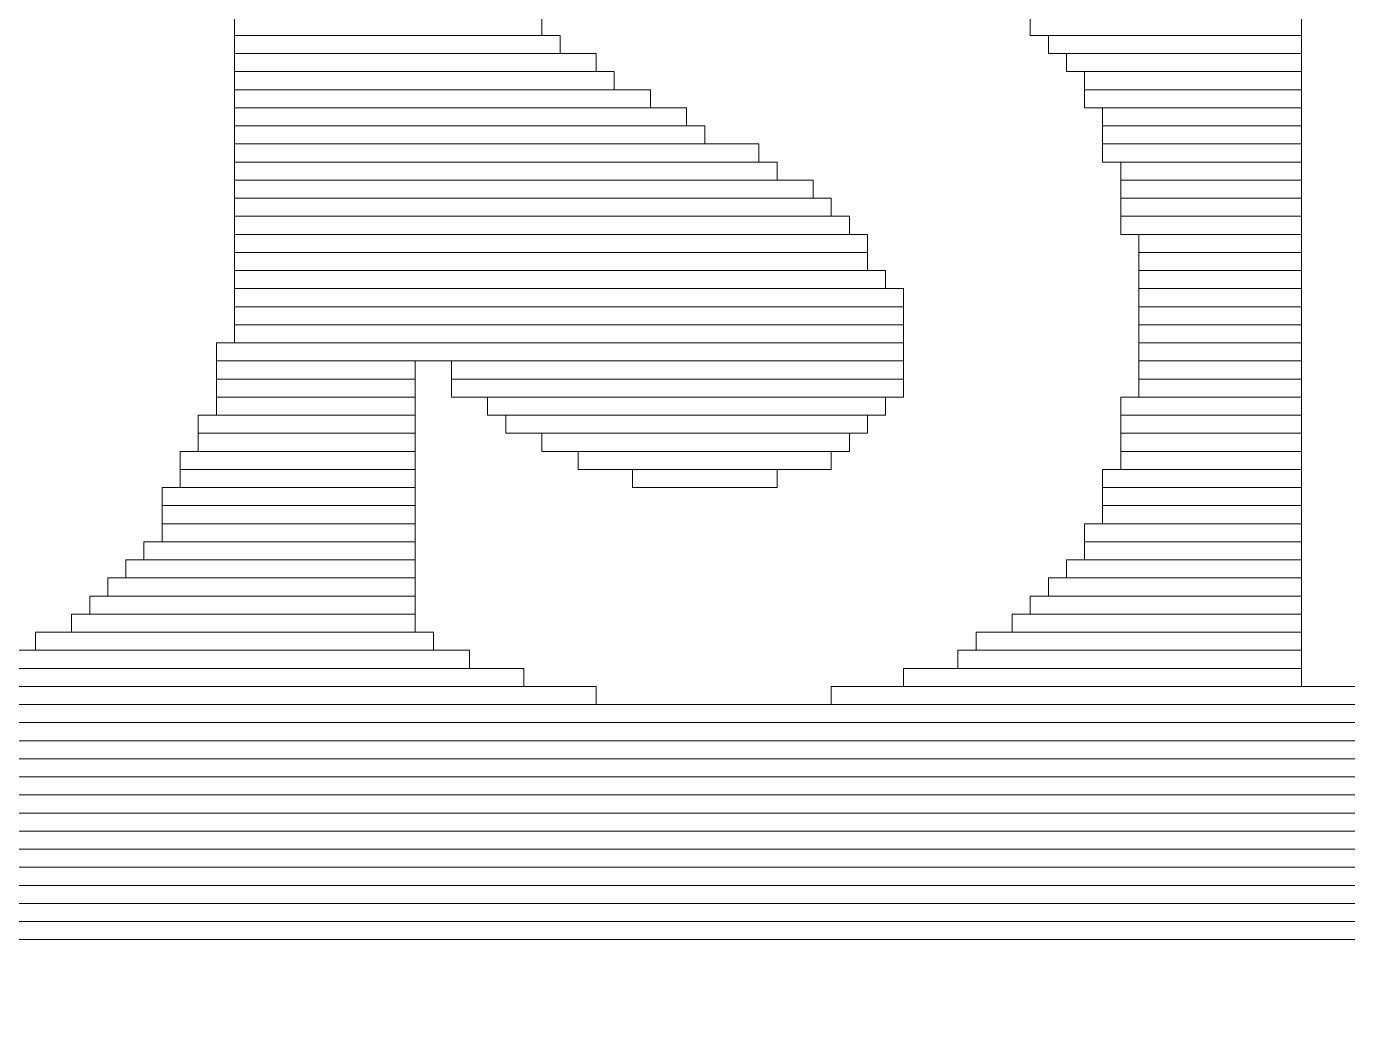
# Model space of a CAD drawing. Header units: millimetres. Extents: x -86 to 67, y -55 to 52.
# Drawn here: x 24.885 to 26.741, y 17.022 to 18.408 of the extents above; entities that cross this region are included whole.
import ezdxf

# ---------------------------------------------------------------- set-up
doc = ezdxf.new("R2010")
doc.units = ezdxf.units.MM
doc.header["$MEASUREMENT"] = 0
doc.layers.add('BG_OUTLINE', color=7, linetype='Continuous')
doc.layers.add('MA_PEN3', color=7, linetype='Continuous')

msp = doc.modelspace()

# ---------------------------------------------------------------- linework, layer by layer
at = {"layer": 'BG_OUTLINE', "color": 3, "lineweight": 9}
msp.add_open_spline([(-60.0926, 34.7331), (-60.0926, 34.7331), (63.7724, 34.7331), (63.7724, 34.7331), (63.7724, 34.7331), (64.585, 34.7336), (65.3646, 34.4113), (65.9396, 33.837), (65.9396, 33.837), (66.5146, 33.2627), (66.8379, 32.4797), (66.8384, 31.667), (66.8384, 31.667), (66.8384, 31.667), (66.8412, -52.28), (66.8412, -52.28), (66.8412, -52.28), (66.8412, -52.28), (66.8384, -52.1933), (66.8384, -52.1933), (66.8384, -52.1933), (66.8389, -53.006), (66.5166, -53.7856), (65.9424, -54.3606), (65.9424, -54.3606), (65.3681, -54.9356), (64.585, -55.2589), (63.7724, -55.2594), (63.7724, -55.2594), (63.7724, -55.2594), (-60.1869, -55.2594), (-60.1869, -55.2594), (-60.1869, -55.2594), (-60.1869, -55.2594), (-60.0853, -55.2518), (-60.0853, -55.2518), (-60.0853, -55.2518), (-60.8979, -55.2523), (-61.6775, -54.9299), (-62.2525, -54.3557), (-62.2525, -54.3557), (-62.8275, -53.7814), (-63.1508, -52.9984), (-63.1513, -52.1857), (-63.1513, -52.1857), (-63.1513, -52.1857), (-63.1587, 31.667), (-63.1587, 31.667), (-63.1587, 31.667), (-63.1592, 32.4797), (-62.8369, 33.2593), (-62.2626, 33.8343), (-62.2626, 33.8343), (-61.6883, 34.4093), (-60.9053, 34.7326), (-60.0926, 34.7331)], degree=3, knots=[0, 0, 0, 0, 0.071429, 0.071429, 0.071429, 0.071429, 0.142857, 0.142857, 0.142857, 0.142857, 0.214286, 0.214286, 0.214286, 0.214286, 0.285714, 0.285714, 0.285714, 0.285714, 0.357143, 0.357143, 0.357143, 0.357143, 0.428571, 0.428571, 0.428571, 0.428571, 0.5, 0.5, 0.5, 0.5, 0.571429, 0.571429, 0.571429, 0.571429, 0.642857, 0.642857, 0.642857, 0.642857, 0.714286, 0.714286, 0.714286, 0.714286, 0.785714, 0.785714, 0.785714, 0.785714, 0.857143, 0.857143, 0.857143, 0.857143, 0.928571, 0.928571, 0.928571, 0.928571, 1, 1, 1, 1], dxfattribs=at)
at = {"layer": 'MA_PEN3', "color": 5, "lineweight": 9}
for points in [[(25.1774, 18.3955), (25.1774, 18.3955), (25.1774, 18.4209), (25.1774, 18.4209), (25.1774, 18.4209), (25.1774, 18.4209), (25.6092, 18.4209), (25.6092, 18.4209), (25.6092, 18.4209), (25.6092, 18.4209), (25.6092, 18.3955), (25.6092, 18.3955), (25.6092, 18.3955), (25.6092, 18.3955), (25.1774, 18.3955), (25.1774, 18.3955)], [(26.295, 18.3955), (26.295, 18.3955), (26.295, 18.4209), (26.295, 18.4209), (26.295, 18.4209), (26.295, 18.4209), (26.676, 18.4209), (26.676, 18.4209), (26.676, 18.4209), (26.676, 18.4209), (26.676, 18.3955), (26.676, 18.3955), (26.676, 18.3955), (26.676, 18.3955), (26.295, 18.3955), (26.295, 18.3955)], [(25.1774, 18.3701), (25.1774, 18.3701), (25.1774, 18.3955), (25.1774, 18.3955), (25.1774, 18.3955), (25.1774, 18.3955), (25.6346, 18.3955), (25.6346, 18.3955), (25.6346, 18.3955), (25.6346, 18.3955), (25.6346, 18.3701), (25.6346, 18.3701), (25.6346, 18.3701), (25.6346, 18.3701), (25.1774, 18.3701), (25.1774, 18.3701)], [(26.3204, 18.3701), (26.3204, 18.3701), (26.3204, 18.3955), (26.3204, 18.3955), (26.3204, 18.3955), (26.3204, 18.3955), (26.676, 18.3955), (26.676, 18.3955), (26.676, 18.3955), (26.676, 18.3955), (26.676, 18.3701), (26.676, 18.3701), (26.676, 18.3701), (26.676, 18.3701), (26.3204, 18.3701), (26.3204, 18.3701)], [(25.1774, 18.3447), (25.1774, 18.3447), (25.1774, 18.3701), (25.1774, 18.3701), (25.1774, 18.3701), (25.1774, 18.3701), (25.6854, 18.3701), (25.6854, 18.3701), (25.6854, 18.3701), (25.6854, 18.3701), (25.6854, 18.3447), (25.6854, 18.3447), (25.6854, 18.3447), (25.6854, 18.3447), (25.1774, 18.3447), (25.1774, 18.3447)], [(26.3458, 18.3447), (26.3458, 18.3447), (26.3458, 18.3701), (26.3458, 18.3701), (26.3458, 18.3701), (26.3458, 18.3701), (26.676, 18.3701), (26.676, 18.3701), (26.676, 18.3701), (26.676, 18.3701), (26.676, 18.3447), (26.676, 18.3447), (26.676, 18.3447), (26.676, 18.3447), (26.3458, 18.3447), (26.3458, 18.3447)], [(25.1774, 18.3193), (25.1774, 18.3193), (25.1774, 18.3447), (25.1774, 18.3447), (25.1774, 18.3447), (25.1774, 18.3447), (25.7108, 18.3447), (25.7108, 18.3447), (25.7108, 18.3447), (25.7108, 18.3447), (25.7108, 18.3193), (25.7108, 18.3193), (25.7108, 18.3193), (25.7108, 18.3193), (25.1774, 18.3193), (25.1774, 18.3193)], [(26.3712, 18.3193), (26.3712, 18.3193), (26.3712, 18.3447), (26.3712, 18.3447), (26.3712, 18.3447), (26.3712, 18.3447), (26.676, 18.3447), (26.676, 18.3447), (26.676, 18.3447), (26.676, 18.3447), (26.676, 18.3193), (26.676, 18.3193), (26.676, 18.3193), (26.676, 18.3193), (26.3712, 18.3193), (26.3712, 18.3193)], [(25.1774, 18.2939), (25.1774, 18.2939), (25.1774, 18.3193), (25.1774, 18.3193), (25.1774, 18.3193), (25.1774, 18.3193), (25.7616, 18.3193), (25.7616, 18.3193), (25.7616, 18.3193), (25.7616, 18.3193), (25.7616, 18.2939), (25.7616, 18.2939), (25.7616, 18.2939), (25.7616, 18.2939), (25.1774, 18.2939), (25.1774, 18.2939)], [(26.3712, 18.2939), (26.3712, 18.2939), (26.3712, 18.3193), (26.3712, 18.3193), (26.3712, 18.3193), (26.3712, 18.3193), (26.676, 18.3193), (26.676, 18.3193), (26.676, 18.3193), (26.676, 18.3193), (26.676, 18.2939), (26.676, 18.2939), (26.676, 18.2939), (26.676, 18.2939), (26.3712, 18.2939), (26.3712, 18.2939)], [(25.1774, 18.2685), (25.1774, 18.2685), (25.1774, 18.2939), (25.1774, 18.2939), (25.1774, 18.2939), (25.1774, 18.2939), (25.8124, 18.2939), (25.8124, 18.2939), (25.8124, 18.2939), (25.8124, 18.2939), (25.8124, 18.2685), (25.8124, 18.2685), (25.8124, 18.2685), (25.8124, 18.2685), (25.1774, 18.2685), (25.1774, 18.2685)], [(26.3966, 18.2685), (26.3966, 18.2685), (26.3966, 18.2939), (26.3966, 18.2939), (26.3966, 18.2939), (26.3966, 18.2939), (26.676, 18.2939), (26.676, 18.2939), (26.676, 18.2939), (26.676, 18.2939), (26.676, 18.2685), (26.676, 18.2685), (26.676, 18.2685), (26.676, 18.2685), (26.3966, 18.2685), (26.3966, 18.2685)], [(25.1774, 18.2431), (25.1774, 18.2431), (25.1774, 18.2685), (25.1774, 18.2685), (25.1774, 18.2685), (25.1774, 18.2685), (25.8378, 18.2685), (25.8378, 18.2685), (25.8378, 18.2685), (25.8378, 18.2685), (25.8378, 18.2431), (25.8378, 18.2431), (25.8378, 18.2431), (25.8378, 18.2431), (25.1774, 18.2431), (25.1774, 18.2431)], [(26.3966, 18.2431), (26.3966, 18.2431), (26.3966, 18.2685), (26.3966, 18.2685), (26.3966, 18.2685), (26.3966, 18.2685), (26.676, 18.2685), (26.676, 18.2685), (26.676, 18.2685), (26.676, 18.2685), (26.676, 18.2431), (26.676, 18.2431), (26.676, 18.2431), (26.676, 18.2431), (26.3966, 18.2431), (26.3966, 18.2431)], [(25.1774, 18.2177), (25.1774, 18.2177), (25.1774, 18.2431), (25.1774, 18.2431), (25.1774, 18.2431), (25.1774, 18.2431), (25.914, 18.2431), (25.914, 18.2431), (25.914, 18.2431), (25.914, 18.2431), (25.914, 18.2177), (25.914, 18.2177), (25.914, 18.2177), (25.914, 18.2177), (25.1774, 18.2177), (25.1774, 18.2177)], [(26.3966, 18.2177), (26.3966, 18.2177), (26.3966, 18.2431), (26.3966, 18.2431), (26.3966, 18.2431), (26.3966, 18.2431), (26.676, 18.2431), (26.676, 18.2431), (26.676, 18.2431), (26.676, 18.2431), (26.676, 18.2177), (26.676, 18.2177), (26.676, 18.2177), (26.676, 18.2177), (26.3966, 18.2177), (26.3966, 18.2177)], [(25.1774, 18.1923), (25.1774, 18.1923), (25.1774, 18.2177), (25.1774, 18.2177), (25.1774, 18.2177), (25.1774, 18.2177), (25.9394, 18.2177), (25.9394, 18.2177), (25.9394, 18.2177), (25.9394, 18.2177), (25.9394, 18.1923), (25.9394, 18.1923), (25.9394, 18.1923), (25.9394, 18.1923), (25.1774, 18.1923), (25.1774, 18.1923)], [(26.422, 18.1923), (26.422, 18.1923), (26.422, 18.2177), (26.422, 18.2177), (26.422, 18.2177), (26.422, 18.2177), (26.676, 18.2177), (26.676, 18.2177), (26.676, 18.2177), (26.676, 18.2177), (26.676, 18.1923), (26.676, 18.1923), (26.676, 18.1923), (26.676, 18.1923), (26.422, 18.1923), (26.422, 18.1923)], [(25.1774, 18.1669), (25.1774, 18.1669), (25.1774, 18.1923), (25.1774, 18.1923), (25.1774, 18.1923), (25.1774, 18.1923), (25.9902, 18.1923), (25.9902, 18.1923), (25.9902, 18.1923), (25.9902, 18.1923), (25.9902, 18.1669), (25.9902, 18.1669), (25.9902, 18.1669), (25.9902, 18.1669), (25.1774, 18.1669), (25.1774, 18.1669)], [(26.422, 18.1669), (26.422, 18.1669), (26.422, 18.1923), (26.422, 18.1923), (26.422, 18.1923), (26.422, 18.1923), (26.676, 18.1923), (26.676, 18.1923), (26.676, 18.1923), (26.676, 18.1923), (26.676, 18.1669), (26.676, 18.1669), (26.676, 18.1669), (26.676, 18.1669), (26.422, 18.1669), (26.422, 18.1669)], [(25.1774, 18.1415), (25.1774, 18.1415), (25.1774, 18.1669), (25.1774, 18.1669), (25.1774, 18.1669), (25.1774, 18.1669), (26.0156, 18.1669), (26.0156, 18.1669), (26.0156, 18.1669), (26.0156, 18.1669), (26.0156, 18.1415), (26.0156, 18.1415), (26.0156, 18.1415), (26.0156, 18.1415), (25.1774, 18.1415), (25.1774, 18.1415)], [(26.422, 18.1415), (26.422, 18.1415), (26.422, 18.1669), (26.422, 18.1669), (26.422, 18.1669), (26.422, 18.1669), (26.676, 18.1669), (26.676, 18.1669), (26.676, 18.1669), (26.676, 18.1669), (26.676, 18.1415), (26.676, 18.1415), (26.676, 18.1415), (26.676, 18.1415), (26.422, 18.1415), (26.422, 18.1415)], [(25.1774, 18.1161), (25.1774, 18.1161), (25.1774, 18.1415), (25.1774, 18.1415), (25.1774, 18.1415), (25.1774, 18.1415), (26.041, 18.1415), (26.041, 18.1415), (26.041, 18.1415), (26.041, 18.1415), (26.041, 18.1161), (26.041, 18.1161), (26.041, 18.1161), (26.041, 18.1161), (25.1774, 18.1161), (25.1774, 18.1161)], [(26.422, 18.1161), (26.422, 18.1161), (26.422, 18.1415), (26.422, 18.1415), (26.422, 18.1415), (26.422, 18.1415), (26.676, 18.1415), (26.676, 18.1415), (26.676, 18.1415), (26.676, 18.1415), (26.676, 18.1161), (26.676, 18.1161), (26.676, 18.1161), (26.676, 18.1161), (26.422, 18.1161), (26.422, 18.1161)], [(25.1774, 18.0907), (25.1774, 18.0907), (25.1774, 18.1161), (25.1774, 18.1161), (25.1774, 18.1161), (25.1774, 18.1161), (26.0664, 18.1161), (26.0664, 18.1161), (26.0664, 18.1161), (26.0664, 18.1161), (26.0664, 18.0907), (26.0664, 18.0907), (26.0664, 18.0907), (26.0664, 18.0907), (25.1774, 18.0907), (25.1774, 18.0907)], [(26.4474, 18.0907), (26.4474, 18.0907), (26.4474, 18.1161), (26.4474, 18.1161), (26.4474, 18.1161), (26.4474, 18.1161), (26.676, 18.1161), (26.676, 18.1161), (26.676, 18.1161), (26.676, 18.1161), (26.676, 18.0907), (26.676, 18.0907), (26.676, 18.0907), (26.676, 18.0907), (26.4474, 18.0907), (26.4474, 18.0907)], [(25.1774, 18.0653), (25.1774, 18.0653), (25.1774, 18.0907), (25.1774, 18.0907), (25.1774, 18.0907), (25.1774, 18.0907), (26.0664, 18.0907), (26.0664, 18.0907), (26.0664, 18.0907), (26.0664, 18.0907), (26.0664, 18.0653), (26.0664, 18.0653), (26.0664, 18.0653), (26.0664, 18.0653), (25.1774, 18.0653), (25.1774, 18.0653)], [(26.4474, 18.0653), (26.4474, 18.0653), (26.4474, 18.0907), (26.4474, 18.0907), (26.4474, 18.0907), (26.4474, 18.0907), (26.676, 18.0907), (26.676, 18.0907), (26.676, 18.0907), (26.676, 18.0907), (26.676, 18.0653), (26.676, 18.0653), (26.676, 18.0653), (26.676, 18.0653), (26.4474, 18.0653), (26.4474, 18.0653)], [(25.1774, 18.0399), (25.1774, 18.0399), (25.1774, 18.0653), (25.1774, 18.0653), (25.1774, 18.0653), (25.1774, 18.0653), (26.0918, 18.0653), (26.0918, 18.0653), (26.0918, 18.0653), (26.0918, 18.0653), (26.0918, 18.0399), (26.0918, 18.0399), (26.0918, 18.0399), (26.0918, 18.0399), (25.1774, 18.0399), (25.1774, 18.0399)], [(26.4474, 18.0399), (26.4474, 18.0399), (26.4474, 18.0653), (26.4474, 18.0653), (26.4474, 18.0653), (26.4474, 18.0653), (26.676, 18.0653), (26.676, 18.0653), (26.676, 18.0653), (26.676, 18.0653), (26.676, 18.0399), (26.676, 18.0399), (26.676, 18.0399), (26.676, 18.0399), (26.4474, 18.0399), (26.4474, 18.0399)], [(25.1774, 18.0145), (25.1774, 18.0145), (25.1774, 18.0399), (25.1774, 18.0399), (25.1774, 18.0399), (25.1774, 18.0399), (26.1172, 18.0399), (26.1172, 18.0399), (26.1172, 18.0399), (26.1172, 18.0399), (26.1172, 18.0145), (26.1172, 18.0145), (26.1172, 18.0145), (26.1172, 18.0145), (25.1774, 18.0145), (25.1774, 18.0145)], [(26.4474, 18.0145), (26.4474, 18.0145), (26.4474, 18.0399), (26.4474, 18.0399), (26.4474, 18.0399), (26.4474, 18.0399), (26.676, 18.0399), (26.676, 18.0399), (26.676, 18.0399), (26.676, 18.0399), (26.676, 18.0145), (26.676, 18.0145), (26.676, 18.0145), (26.676, 18.0145), (26.4474, 18.0145), (26.4474, 18.0145)], [(25.1774, 17.9891), (25.1774, 17.9891), (25.1774, 18.0145), (25.1774, 18.0145), (25.1774, 18.0145), (25.1774, 18.0145), (26.1172, 18.0145), (26.1172, 18.0145), (26.1172, 18.0145), (26.1172, 18.0145), (26.1172, 17.9891), (26.1172, 17.9891), (26.1172, 17.9891), (26.1172, 17.9891), (25.1774, 17.9891), (25.1774, 17.9891)], [(26.4474, 17.9891), (26.4474, 17.9891), (26.4474, 18.0145), (26.4474, 18.0145), (26.4474, 18.0145), (26.4474, 18.0145), (26.676, 18.0145), (26.676, 18.0145), (26.676, 18.0145), (26.676, 18.0145), (26.676, 17.9891), (26.676, 17.9891), (26.676, 17.9891), (26.676, 17.9891), (26.4474, 17.9891), (26.4474, 17.9891)], [(25.1774, 17.9637), (25.1774, 17.9637), (25.1774, 17.9891), (25.1774, 17.9891), (25.1774, 17.9891), (25.1774, 17.9891), (26.1172, 17.9891), (26.1172, 17.9891), (26.1172, 17.9891), (26.1172, 17.9891), (26.1172, 17.9637), (26.1172, 17.9637), (26.1172, 17.9637), (26.1172, 17.9637), (25.1774, 17.9637), (25.1774, 17.9637)], [(26.4474, 17.9637), (26.4474, 17.9637), (26.4474, 17.9891), (26.4474, 17.9891), (26.4474, 17.9891), (26.4474, 17.9891), (26.676, 17.9891), (26.676, 17.9891), (26.676, 17.9891), (26.676, 17.9891), (26.676, 17.9637), (26.676, 17.9637), (26.676, 17.9637), (26.676, 17.9637), (26.4474, 17.9637), (26.4474, 17.9637)], [(25.152, 17.9383), (25.152, 17.9383), (25.152, 17.9637), (25.152, 17.9637), (25.152, 17.9637), (25.152, 17.9637), (26.1172, 17.9637), (26.1172, 17.9637), (26.1172, 17.9637), (26.1172, 17.9637), (26.1172, 17.9383), (26.1172, 17.9383), (26.1172, 17.9383), (26.1172, 17.9383), (25.152, 17.9383), (25.152, 17.9383)], [(26.4474, 17.9383), (26.4474, 17.9383), (26.4474, 17.9637), (26.4474, 17.9637), (26.4474, 17.9637), (26.4474, 17.9637), (26.676, 17.9637), (26.676, 17.9637), (26.676, 17.9637), (26.676, 17.9637), (26.676, 17.9383), (26.676, 17.9383), (26.676, 17.9383), (26.676, 17.9383), (26.4474, 17.9383), (26.4474, 17.9383)], [(25.152, 17.9129), (25.152, 17.9129), (25.152, 17.9383), (25.152, 17.9383), (25.152, 17.9383), (25.152, 17.9383), (25.4314, 17.9383), (25.4314, 17.9383), (25.4314, 17.9383), (25.4314, 17.9383), (25.4314, 17.9129), (25.4314, 17.9129), (25.4314, 17.9129), (25.4314, 17.9129), (25.152, 17.9129), (25.152, 17.9129)], [(25.4822, 17.9129), (25.4822, 17.9129), (25.4822, 17.9383), (25.4822, 17.9383), (25.4822, 17.9383), (25.4822, 17.9383), (26.1172, 17.9383), (26.1172, 17.9383), (26.1172, 17.9383), (26.1172, 17.9383), (26.1172, 17.9129), (26.1172, 17.9129), (26.1172, 17.9129), (26.1172, 17.9129), (25.4822, 17.9129), (25.4822, 17.9129)], [(26.4474, 17.9129), (26.4474, 17.9129), (26.4474, 17.9383), (26.4474, 17.9383), (26.4474, 17.9383), (26.4474, 17.9383), (26.676, 17.9383), (26.676, 17.9383), (26.676, 17.9383), (26.676, 17.9383), (26.676, 17.9129), (26.676, 17.9129), (26.676, 17.9129), (26.676, 17.9129), (26.4474, 17.9129), (26.4474, 17.9129)], [(25.152, 17.8875), (25.152, 17.8875), (25.152, 17.9129), (25.152, 17.9129), (25.152, 17.9129), (25.152, 17.9129), (25.4314, 17.9129), (25.4314, 17.9129), (25.4314, 17.9129), (25.4314, 17.9129), (25.4314, 17.8875), (25.4314, 17.8875), (25.4314, 17.8875), (25.4314, 17.8875), (25.152, 17.8875), (25.152, 17.8875)], [(25.4822, 17.8875), (25.4822, 17.8875), (25.4822, 17.9129), (25.4822, 17.9129), (25.4822, 17.9129), (25.4822, 17.9129), (26.1172, 17.9129), (26.1172, 17.9129), (26.1172, 17.9129), (26.1172, 17.9129), (26.1172, 17.8875), (26.1172, 17.8875), (26.1172, 17.8875), (26.1172, 17.8875), (25.4822, 17.8875), (25.4822, 17.8875)], [(26.4474, 17.8875), (26.4474, 17.8875), (26.4474, 17.9129), (26.4474, 17.9129), (26.4474, 17.9129), (26.4474, 17.9129), (26.676, 17.9129), (26.676, 17.9129), (26.676, 17.9129), (26.676, 17.9129), (26.676, 17.8875), (26.676, 17.8875), (26.676, 17.8875), (26.676, 17.8875), (26.4474, 17.8875), (26.4474, 17.8875)], [(25.152, 17.8621), (25.152, 17.8621), (25.152, 17.8875), (25.152, 17.8875), (25.152, 17.8875), (25.152, 17.8875), (25.4314, 17.8875), (25.4314, 17.8875), (25.4314, 17.8875), (25.4314, 17.8875), (25.4314, 17.8621), (25.4314, 17.8621), (25.4314, 17.8621), (25.4314, 17.8621), (25.152, 17.8621), (25.152, 17.8621)], [(25.533, 17.8621), (25.533, 17.8621), (25.533, 17.8875), (25.533, 17.8875), (25.533, 17.8875), (25.533, 17.8875), (26.0918, 17.8875), (26.0918, 17.8875), (26.0918, 17.8875), (26.0918, 17.8875), (26.0918, 17.8621), (26.0918, 17.8621), (26.0918, 17.8621), (26.0918, 17.8621), (25.533, 17.8621), (25.533, 17.8621)], [(26.422, 17.8621), (26.422, 17.8621), (26.422, 17.8875), (26.422, 17.8875), (26.422, 17.8875), (26.422, 17.8875), (26.676, 17.8875), (26.676, 17.8875), (26.676, 17.8875), (26.676, 17.8875), (26.676, 17.8621), (26.676, 17.8621), (26.676, 17.8621), (26.676, 17.8621), (26.422, 17.8621), (26.422, 17.8621)], [(25.1266, 17.8367), (25.1266, 17.8367), (25.1266, 17.8621), (25.1266, 17.8621), (25.1266, 17.8621), (25.1266, 17.8621), (25.4314, 17.8621), (25.4314, 17.8621), (25.4314, 17.8621), (25.4314, 17.8621), (25.4314, 17.8367), (25.4314, 17.8367), (25.4314, 17.8367), (25.4314, 17.8367), (25.1266, 17.8367), (25.1266, 17.8367)], [(25.5584, 17.8367), (25.5584, 17.8367), (25.5584, 17.8621), (25.5584, 17.8621), (25.5584, 17.8621), (25.5584, 17.8621), (26.0664, 17.8621), (26.0664, 17.8621), (26.0664, 17.8621), (26.0664, 17.8621), (26.0664, 17.8367), (26.0664, 17.8367), (26.0664, 17.8367), (26.0664, 17.8367), (25.5584, 17.8367), (25.5584, 17.8367)], [(26.422, 17.8367), (26.422, 17.8367), (26.422, 17.8621), (26.422, 17.8621), (26.422, 17.8621), (26.422, 17.8621), (26.676, 17.8621), (26.676, 17.8621), (26.676, 17.8621), (26.676, 17.8621), (26.676, 17.8367), (26.676, 17.8367), (26.676, 17.8367), (26.676, 17.8367), (26.422, 17.8367), (26.422, 17.8367)], [(25.1266, 17.8113), (25.1266, 17.8113), (25.1266, 17.8367), (25.1266, 17.8367), (25.1266, 17.8367), (25.1266, 17.8367), (25.4314, 17.8367), (25.4314, 17.8367), (25.4314, 17.8367), (25.4314, 17.8367), (25.4314, 17.8113), (25.4314, 17.8113), (25.4314, 17.8113), (25.4314, 17.8113), (25.1266, 17.8113), (25.1266, 17.8113)], [(25.6092, 17.8113), (25.6092, 17.8113), (25.6092, 17.8367), (25.6092, 17.8367), (25.6092, 17.8367), (25.6092, 17.8367), (26.041, 17.8367), (26.041, 17.8367), (26.041, 17.8367), (26.041, 17.8367), (26.041, 17.8113), (26.041, 17.8113), (26.041, 17.8113), (26.041, 17.8113), (25.6092, 17.8113), (25.6092, 17.8113)], [(26.422, 17.8113), (26.422, 17.8113), (26.422, 17.8367), (26.422, 17.8367), (26.422, 17.8367), (26.422, 17.8367), (26.676, 17.8367), (26.676, 17.8367), (26.676, 17.8367), (26.676, 17.8367), (26.676, 17.8113), (26.676, 17.8113), (26.676, 17.8113), (26.676, 17.8113), (26.422, 17.8113), (26.422, 17.8113)], [(25.1012, 17.7859), (25.1012, 17.7859), (25.1012, 17.8113), (25.1012, 17.8113), (25.1012, 17.8113), (25.1012, 17.8113), (25.4314, 17.8113), (25.4314, 17.8113), (25.4314, 17.8113), (25.4314, 17.8113), (25.4314, 17.7859), (25.4314, 17.7859), (25.4314, 17.7859), (25.4314, 17.7859), (25.1012, 17.7859), (25.1012, 17.7859)], [(25.66, 17.7859), (25.66, 17.7859), (25.66, 17.8113), (25.66, 17.8113), (25.66, 17.8113), (25.66, 17.8113), (26.0156, 17.8113), (26.0156, 17.8113), (26.0156, 17.8113), (26.0156, 17.8113), (26.0156, 17.7859), (26.0156, 17.7859), (26.0156, 17.7859), (26.0156, 17.7859), (25.66, 17.7859), (25.66, 17.7859)], [(26.422, 17.7859), (26.422, 17.7859), (26.422, 17.8113), (26.422, 17.8113), (26.422, 17.8113), (26.422, 17.8113), (26.676, 17.8113), (26.676, 17.8113), (26.676, 17.8113), (26.676, 17.8113), (26.676, 17.7859), (26.676, 17.7859), (26.676, 17.7859), (26.676, 17.7859), (26.422, 17.7859), (26.422, 17.7859)], [(25.1012, 17.7605), (25.1012, 17.7605), (25.1012, 17.7859), (25.1012, 17.7859), (25.1012, 17.7859), (25.1012, 17.7859), (25.4314, 17.7859), (25.4314, 17.7859), (25.4314, 17.7859), (25.4314, 17.7859), (25.4314, 17.7605), (25.4314, 17.7605), (25.4314, 17.7605), (25.4314, 17.7605), (25.1012, 17.7605), (25.1012, 17.7605)], [(25.7362, 17.7605), (25.7362, 17.7605), (25.7362, 17.7859), (25.7362, 17.7859), (25.7362, 17.7859), (25.7362, 17.7859), (25.9394, 17.7859), (25.9394, 17.7859), (25.9394, 17.7859), (25.9394, 17.7859), (25.9394, 17.7605), (25.9394, 17.7605), (25.9394, 17.7605), (25.9394, 17.7605), (25.7362, 17.7605), (25.7362, 17.7605)], [(26.3966, 17.7605), (26.3966, 17.7605), (26.3966, 17.7859), (26.3966, 17.7859), (26.3966, 17.7859), (26.3966, 17.7859), (26.676, 17.7859), (26.676, 17.7859), (26.676, 17.7859), (26.676, 17.7859), (26.676, 17.7605), (26.676, 17.7605), (26.676, 17.7605), (26.676, 17.7605), (26.3966, 17.7605), (26.3966, 17.7605)], [(25.0758, 17.7351), (25.0758, 17.7351), (25.0758, 17.7605), (25.0758, 17.7605), (25.0758, 17.7605), (25.0758, 17.7605), (25.4314, 17.7605), (25.4314, 17.7605), (25.4314, 17.7605), (25.4314, 17.7605), (25.4314, 17.7351), (25.4314, 17.7351), (25.4314, 17.7351), (25.4314, 17.7351), (25.0758, 17.7351), (25.0758, 17.7351)], [(26.3966, 17.7351), (26.3966, 17.7351), (26.3966, 17.7605), (26.3966, 17.7605), (26.3966, 17.7605), (26.3966, 17.7605), (26.676, 17.7605), (26.676, 17.7605), (26.676, 17.7605), (26.676, 17.7605), (26.676, 17.7351), (26.676, 17.7351), (26.676, 17.7351), (26.676, 17.7351), (26.3966, 17.7351), (26.3966, 17.7351)], [(25.0758, 17.7097), (25.0758, 17.7097), (25.0758, 17.7351), (25.0758, 17.7351), (25.0758, 17.7351), (25.0758, 17.7351), (25.4314, 17.7351), (25.4314, 17.7351), (25.4314, 17.7351), (25.4314, 17.7351), (25.4314, 17.7097), (25.4314, 17.7097), (25.4314, 17.7097), (25.4314, 17.7097), (25.0758, 17.7097), (25.0758, 17.7097)], [(26.3966, 17.7097), (26.3966, 17.7097), (26.3966, 17.7351), (26.3966, 17.7351), (26.3966, 17.7351), (26.3966, 17.7351), (26.676, 17.7351), (26.676, 17.7351), (26.676, 17.7351), (26.676, 17.7351), (26.676, 17.7097), (26.676, 17.7097), (26.676, 17.7097), (26.676, 17.7097), (26.3966, 17.7097), (26.3966, 17.7097)], [(25.0758, 17.6843), (25.0758, 17.6843), (25.0758, 17.7097), (25.0758, 17.7097), (25.0758, 17.7097), (25.0758, 17.7097), (25.4314, 17.7097), (25.4314, 17.7097), (25.4314, 17.7097), (25.4314, 17.7097), (25.4314, 17.6843), (25.4314, 17.6843), (25.4314, 17.6843), (25.4314, 17.6843), (25.0758, 17.6843), (25.0758, 17.6843)], [(26.3712, 17.6843), (26.3712, 17.6843), (26.3712, 17.7097), (26.3712, 17.7097), (26.3712, 17.7097), (26.3712, 17.7097), (26.676, 17.7097), (26.676, 17.7097), (26.676, 17.7097), (26.676, 17.7097), (26.676, 17.6843), (26.676, 17.6843), (26.676, 17.6843), (26.676, 17.6843), (26.3712, 17.6843), (26.3712, 17.6843)], [(25.0504, 17.6589), (25.0504, 17.6589), (25.0504, 17.6843), (25.0504, 17.6843), (25.0504, 17.6843), (25.0504, 17.6843), (25.4314, 17.6843), (25.4314, 17.6843), (25.4314, 17.6843), (25.4314, 17.6843), (25.4314, 17.6589), (25.4314, 17.6589), (25.4314, 17.6589), (25.4314, 17.6589), (25.0504, 17.6589), (25.0504, 17.6589)], [(26.3712, 17.6589), (26.3712, 17.6589), (26.3712, 17.6843), (26.3712, 17.6843), (26.3712, 17.6843), (26.3712, 17.6843), (26.676, 17.6843), (26.676, 17.6843), (26.676, 17.6843), (26.676, 17.6843), (26.676, 17.6589), (26.676, 17.6589), (26.676, 17.6589), (26.676, 17.6589), (26.3712, 17.6589), (26.3712, 17.6589)], [(25.025, 17.6335), (25.025, 17.6335), (25.025, 17.6589), (25.025, 17.6589), (25.025, 17.6589), (25.025, 17.6589), (25.4314, 17.6589), (25.4314, 17.6589), (25.4314, 17.6589), (25.4314, 17.6589), (25.4314, 17.6335), (25.4314, 17.6335), (25.4314, 17.6335), (25.4314, 17.6335), (25.025, 17.6335), (25.025, 17.6335)], [(26.3458, 17.6335), (26.3458, 17.6335), (26.3458, 17.6589), (26.3458, 17.6589), (26.3458, 17.6589), (26.3458, 17.6589), (26.676, 17.6589), (26.676, 17.6589), (26.676, 17.6589), (26.676, 17.6589), (26.676, 17.6335), (26.676, 17.6335), (26.676, 17.6335), (26.676, 17.6335), (26.3458, 17.6335), (26.3458, 17.6335)], [(24.9996, 17.6081), (24.9996, 17.6081), (24.9996, 17.6335), (24.9996, 17.6335), (24.9996, 17.6335), (24.9996, 17.6335), (25.4314, 17.6335), (25.4314, 17.6335), (25.4314, 17.6335), (25.4314, 17.6335), (25.4314, 17.6081), (25.4314, 17.6081), (25.4314, 17.6081), (25.4314, 17.6081), (24.9996, 17.6081), (24.9996, 17.6081)], [(26.3204, 17.6081), (26.3204, 17.6081), (26.3204, 17.6335), (26.3204, 17.6335), (26.3204, 17.6335), (26.3204, 17.6335), (26.676, 17.6335), (26.676, 17.6335), (26.676, 17.6335), (26.676, 17.6335), (26.676, 17.6081), (26.676, 17.6081), (26.676, 17.6081), (26.676, 17.6081), (26.3204, 17.6081), (26.3204, 17.6081)], [(24.9742, 17.5827), (24.9742, 17.5827), (24.9742, 17.6081), (24.9742, 17.6081), (24.9742, 17.6081), (24.9742, 17.6081), (25.4314, 17.6081), (25.4314, 17.6081), (25.4314, 17.6081), (25.4314, 17.6081), (25.4314, 17.5827), (25.4314, 17.5827), (25.4314, 17.5827), (25.4314, 17.5827), (24.9742, 17.5827), (24.9742, 17.5827)], [(26.295, 17.5827), (26.295, 17.5827), (26.295, 17.6081), (26.295, 17.6081), (26.295, 17.6081), (26.295, 17.6081), (26.676, 17.6081), (26.676, 17.6081), (26.676, 17.6081), (26.676, 17.6081), (26.676, 17.5827), (26.676, 17.5827), (26.676, 17.5827), (26.676, 17.5827), (26.295, 17.5827), (26.295, 17.5827)], [(24.9488, 17.5573), (24.9488, 17.5573), (24.9488, 17.5827), (24.9488, 17.5827), (24.9488, 17.5827), (24.9488, 17.5827), (25.4314, 17.5827), (25.4314, 17.5827), (25.4314, 17.5827), (25.4314, 17.5827), (25.4314, 17.5573), (25.4314, 17.5573), (25.4314, 17.5573), (25.4314, 17.5573), (24.9488, 17.5573), (24.9488, 17.5573)], [(26.2696, 17.5573), (26.2696, 17.5573), (26.2696, 17.5827), (26.2696, 17.5827), (26.2696, 17.5827), (26.2696, 17.5827), (26.676, 17.5827), (26.676, 17.5827), (26.676, 17.5827), (26.676, 17.5827), (26.676, 17.5573), (26.676, 17.5573), (26.676, 17.5573), (26.676, 17.5573), (26.2696, 17.5573), (26.2696, 17.5573)], [(24.898, 17.5319), (24.898, 17.5319), (24.898, 17.5573), (24.898, 17.5573), (24.898, 17.5573), (24.898, 17.5573), (25.4568, 17.5573), (25.4568, 17.5573), (25.4568, 17.5573), (25.4568, 17.5573), (25.4568, 17.5319), (25.4568, 17.5319), (25.4568, 17.5319), (25.4568, 17.5319), (24.898, 17.5319), (24.898, 17.5319)], [(26.2188, 17.5319), (26.2188, 17.5319), (26.2188, 17.5573), (26.2188, 17.5573), (26.2188, 17.5573), (26.2188, 17.5573), (26.676, 17.5573), (26.676, 17.5573), (26.676, 17.5573), (26.676, 17.5573), (26.676, 17.5319), (26.676, 17.5319), (26.676, 17.5319), (26.676, 17.5319), (26.2188, 17.5319), (26.2188, 17.5319)], [(24.8726, 17.5065), (24.8726, 17.5065), (24.8726, 17.5319), (24.8726, 17.5319), (24.8726, 17.5319), (24.8726, 17.5319), (25.5076, 17.5319), (25.5076, 17.5319), (25.5076, 17.5319), (25.5076, 17.5319), (25.5076, 17.5065), (25.5076, 17.5065), (25.5076, 17.5065), (25.5076, 17.5065), (24.8726, 17.5065), (24.8726, 17.5065)], [(26.1934, 17.5065), (26.1934, 17.5065), (26.1934, 17.5319), (26.1934, 17.5319), (26.1934, 17.5319), (26.1934, 17.5319), (26.676, 17.5319), (26.676, 17.5319), (26.676, 17.5319), (26.676, 17.5319), (26.676, 17.5065), (26.676, 17.5065), (26.676, 17.5065), (26.676, 17.5065), (26.1934, 17.5065), (26.1934, 17.5065)], [(24.7964, 17.4811), (24.7964, 17.4811), (24.7964, 17.5065), (24.7964, 17.5065), (24.7964, 17.5065), (24.7964, 17.5065), (25.5838, 17.5065), (25.5838, 17.5065), (25.5838, 17.5065), (25.5838, 17.5065), (25.5838, 17.4811), (25.5838, 17.4811), (25.5838, 17.4811), (25.5838, 17.4811), (24.7964, 17.4811), (24.7964, 17.4811)], [(26.1172, 17.4811), (26.1172, 17.4811), (26.1172, 17.5065), (26.1172, 17.5065), (26.1172, 17.5065), (26.1172, 17.5065), (26.676, 17.5065), (26.676, 17.5065), (26.676, 17.5065), (26.676, 17.5065), (26.676, 17.4811), (26.676, 17.4811), (26.676, 17.4811), (26.676, 17.4811), (26.1172, 17.4811), (26.1172, 17.4811)], [(24.7202, 17.4557), (24.7202, 17.4557), (24.7202, 17.4811), (24.7202, 17.4811), (24.7202, 17.4811), (24.7202, 17.4811), (25.6854, 17.4811), (25.6854, 17.4811), (25.6854, 17.4811), (25.6854, 17.4811), (25.6854, 17.4557), (25.6854, 17.4557), (25.6854, 17.4557), (25.6854, 17.4557), (24.7202, 17.4557), (24.7202, 17.4557)], [(26.0156, 17.4557), (26.0156, 17.4557), (26.0156, 17.4811), (26.0156, 17.4811), (26.0156, 17.4811), (26.0156, 17.4811), (30.7146, 17.4811), (30.7146, 17.4811), (30.7146, 17.4811), (30.7146, 17.4811), (30.7146, 17.4557), (30.7146, 17.4557), (30.7146, 17.4557), (30.7146, 17.4557), (26.0156, 17.4557), (26.0156, 17.4557)], [(23.8566, 17.4303), (23.8566, 17.4303), (23.8566, 17.4557), (23.8566, 17.4557), (23.8566, 17.4557), (23.8566, 17.4557), (34.2452, 17.4557), (34.2452, 17.4557), (34.2452, 17.4557), (34.2452, 17.4557), (34.2452, 17.4303), (34.2452, 17.4303), (34.2452, 17.4303), (34.2452, 17.4303), (23.8566, 17.4303), (23.8566, 17.4303)], [(23.8566, 17.4049), (23.8566, 17.4049), (23.8566, 17.4303), (23.8566, 17.4303), (23.8566, 17.4303), (23.8566, 17.4303), (34.2452, 17.4303), (34.2452, 17.4303), (34.2452, 17.4303), (34.2452, 17.4303), (34.2452, 17.4049), (34.2452, 17.4049), (34.2452, 17.4049), (34.2452, 17.4049), (23.8566, 17.4049), (23.8566, 17.4049)], [(23.8566, 17.3795), (23.8566, 17.3795), (23.8566, 17.4049), (23.8566, 17.4049), (23.8566, 17.4049), (23.8566, 17.4049), (34.2452, 17.4049), (34.2452, 17.4049), (34.2452, 17.4049), (34.2452, 17.4049), (34.2452, 17.3795), (34.2452, 17.3795), (34.2452, 17.3795), (34.2452, 17.3795), (23.8566, 17.3795), (23.8566, 17.3795)], [(23.8566, 17.3541), (23.8566, 17.3541), (23.8566, 17.3795), (23.8566, 17.3795), (23.8566, 17.3795), (23.8566, 17.3795), (34.2452, 17.3795), (34.2452, 17.3795), (34.2452, 17.3795), (34.2452, 17.3795), (34.2452, 17.3541), (34.2452, 17.3541), (34.2452, 17.3541), (34.2452, 17.3541), (23.8566, 17.3541), (23.8566, 17.3541)], [(23.8566, 17.3287), (23.8566, 17.3287), (23.8566, 17.3541), (23.8566, 17.3541), (23.8566, 17.3541), (23.8566, 17.3541), (34.2452, 17.3541), (34.2452, 17.3541), (34.2452, 17.3541), (34.2452, 17.3541), (34.2452, 17.3287), (34.2452, 17.3287), (34.2452, 17.3287), (34.2452, 17.3287), (23.8566, 17.3287), (23.8566, 17.3287)], [(23.8566, 17.3033), (23.8566, 17.3033), (23.8566, 17.3287), (23.8566, 17.3287), (23.8566, 17.3287), (23.8566, 17.3287), (34.2452, 17.3287), (34.2452, 17.3287), (34.2452, 17.3287), (34.2452, 17.3287), (34.2452, 17.3033), (34.2452, 17.3033), (34.2452, 17.3033), (34.2452, 17.3033), (23.8566, 17.3033), (23.8566, 17.3033)], [(23.8566, 17.2779), (23.8566, 17.2779), (23.8566, 17.3033), (23.8566, 17.3033), (23.8566, 17.3033), (23.8566, 17.3033), (34.2452, 17.3033), (34.2452, 17.3033), (34.2452, 17.3033), (34.2452, 17.3033), (34.2452, 17.2779), (34.2452, 17.2779), (34.2452, 17.2779), (34.2452, 17.2779), (23.8566, 17.2779), (23.8566, 17.2779)], [(23.8566, 17.2525), (23.8566, 17.2525), (23.8566, 17.2779), (23.8566, 17.2779), (23.8566, 17.2779), (23.8566, 17.2779), (34.2452, 17.2779), (34.2452, 17.2779), (34.2452, 17.2779), (34.2452, 17.2779), (34.2452, 17.2525), (34.2452, 17.2525), (34.2452, 17.2525), (34.2452, 17.2525), (23.8566, 17.2525), (23.8566, 17.2525)], [(23.8566, 17.2271), (23.8566, 17.2271), (23.8566, 17.2525), (23.8566, 17.2525), (23.8566, 17.2525), (23.8566, 17.2525), (34.2452, 17.2525), (34.2452, 17.2525), (34.2452, 17.2525), (34.2452, 17.2525), (34.2452, 17.2271), (34.2452, 17.2271), (34.2452, 17.2271), (34.2452, 17.2271), (23.8566, 17.2271), (23.8566, 17.2271)], [(23.8566, 17.2017), (23.8566, 17.2017), (23.8566, 17.2271), (23.8566, 17.2271), (23.8566, 17.2271), (23.8566, 17.2271), (34.2452, 17.2271), (34.2452, 17.2271), (34.2452, 17.2271), (34.2452, 17.2271), (34.2452, 17.2017), (34.2452, 17.2017), (34.2452, 17.2017), (34.2452, 17.2017), (23.8566, 17.2017), (23.8566, 17.2017)], [(23.8566, 17.1763), (23.8566, 17.1763), (23.8566, 17.2017), (23.8566, 17.2017), (23.8566, 17.2017), (23.8566, 17.2017), (34.2452, 17.2017), (34.2452, 17.2017), (34.2452, 17.2017), (34.2452, 17.2017), (34.2452, 17.1763), (34.2452, 17.1763), (34.2452, 17.1763), (34.2452, 17.1763), (23.8566, 17.1763), (23.8566, 17.1763)], [(23.8566, 17.1509), (23.8566, 17.1509), (23.8566, 17.1763), (23.8566, 17.1763), (23.8566, 17.1763), (23.8566, 17.1763), (34.2452, 17.1763), (34.2452, 17.1763), (34.2452, 17.1763), (34.2452, 17.1763), (34.2452, 17.1509), (34.2452, 17.1509), (34.2452, 17.1509), (34.2452, 17.1509), (23.8566, 17.1509), (23.8566, 17.1509)], [(23.8566, 17.1255), (23.8566, 17.1255), (23.8566, 17.1509), (23.8566, 17.1509), (23.8566, 17.1509), (23.8566, 17.1509), (34.2452, 17.1509), (34.2452, 17.1509), (34.2452, 17.1509), (34.2452, 17.1509), (34.2452, 17.1255), (34.2452, 17.1255), (34.2452, 17.1255), (34.2452, 17.1255), (23.8566, 17.1255), (23.8566, 17.1255)]]:
    msp.add_open_spline(points, degree=3, knots=[0, 0, 0, 0, 0.25, 0.25, 0.25, 0.25, 0.5, 0.5, 0.5, 0.5, 0.75, 0.75, 0.75, 0.75, 1, 1, 1, 1], dxfattribs=at)

doc.saveas('drawing.dxf')
